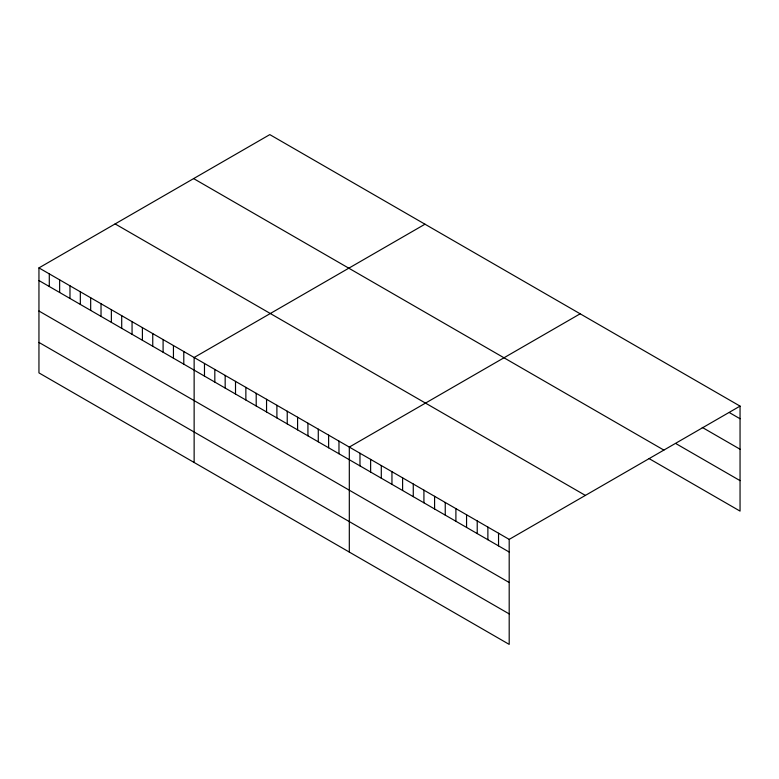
<?xml version="1.0" encoding="UTF-8"?>
<svg xmlns="http://www.w3.org/2000/svg" width="779" height="779" viewBox="0 0 779 779"><rect width="100%" height="100%" fill="white"/><g stroke="black" fill="none" stroke-linecap="round" stroke-linejoin="round"><path stroke-width="1.17" d="M38.95 267.898L509.193 539.389L509.193 644.389L38.95 372.888L38.95 267.898L269.807 134.611L740.05 406.112L740.05 511.102L648.965 458.519M424.983 224.206L194.137 357.493L194.137 462.483M580.17 313.801L349.313 447.078L349.313 552.077M509.193 539.389L740.05 406.112M729.387 412.597L740.05 418.751M702.259 427.408L740.05 449.23M676.094 443.709L740.05 480.633M193.62 178.595L663.874 450.096M115.126 223.914L585.38 495.405M38.95 280.537L509.193 552.038M38.95 311.016L509.193 582.507M38.95 342.419L509.193 613.91M498.541 533.235L498.541 545.884M487.878 527.081L487.878 539.73M477.225 520.927L477.225 533.576M466.563 514.773L466.563 527.422M455.9 508.619L455.9 521.268M445.247 502.465L445.247 515.114M434.585 496.311L434.585 508.96M423.922 490.157L423.922 502.806M413.269 484.002L413.269 496.651M402.607 477.848L402.607 490.497M391.954 471.694L391.954 484.343M381.291 465.54L381.291 478.189M370.629 459.386L370.629 472.035M359.976 453.232L359.976 465.881M338.972 441.109L338.972 453.758M328.621 435.14L328.621 447.779M318.28 429.161L318.28 441.81M307.929 423.192L307.929 435.841M297.588 417.223L297.588 429.862M287.237 411.244L287.237 423.893M276.896 405.275L276.896 417.914M266.554 399.296L266.554 411.945M256.203 393.327L256.203 405.976M245.862 387.358L245.862 399.997M235.511 381.379L235.511 394.028M225.17 375.41L225.17 388.049M214.819 369.431L214.819 382.08M204.478 363.462L204.478 376.111M183.786 351.514L183.786 364.163M173.444 345.545L173.444 358.184M163.093 339.566L163.093 352.215M152.752 333.597L152.752 346.246M142.401 327.628L142.401 340.267M132.06 321.649L132.06 334.298M121.709 315.68L121.709 328.329M111.368 309.701L111.368 322.35M101.027 303.732L101.027 316.381M90.676 297.763L90.676 310.402M80.334 291.784L80.334 304.433M69.983 285.815L69.983 298.464M59.642 279.846L59.642 292.485M49.291 273.867L49.291 286.516"/></g></svg>
